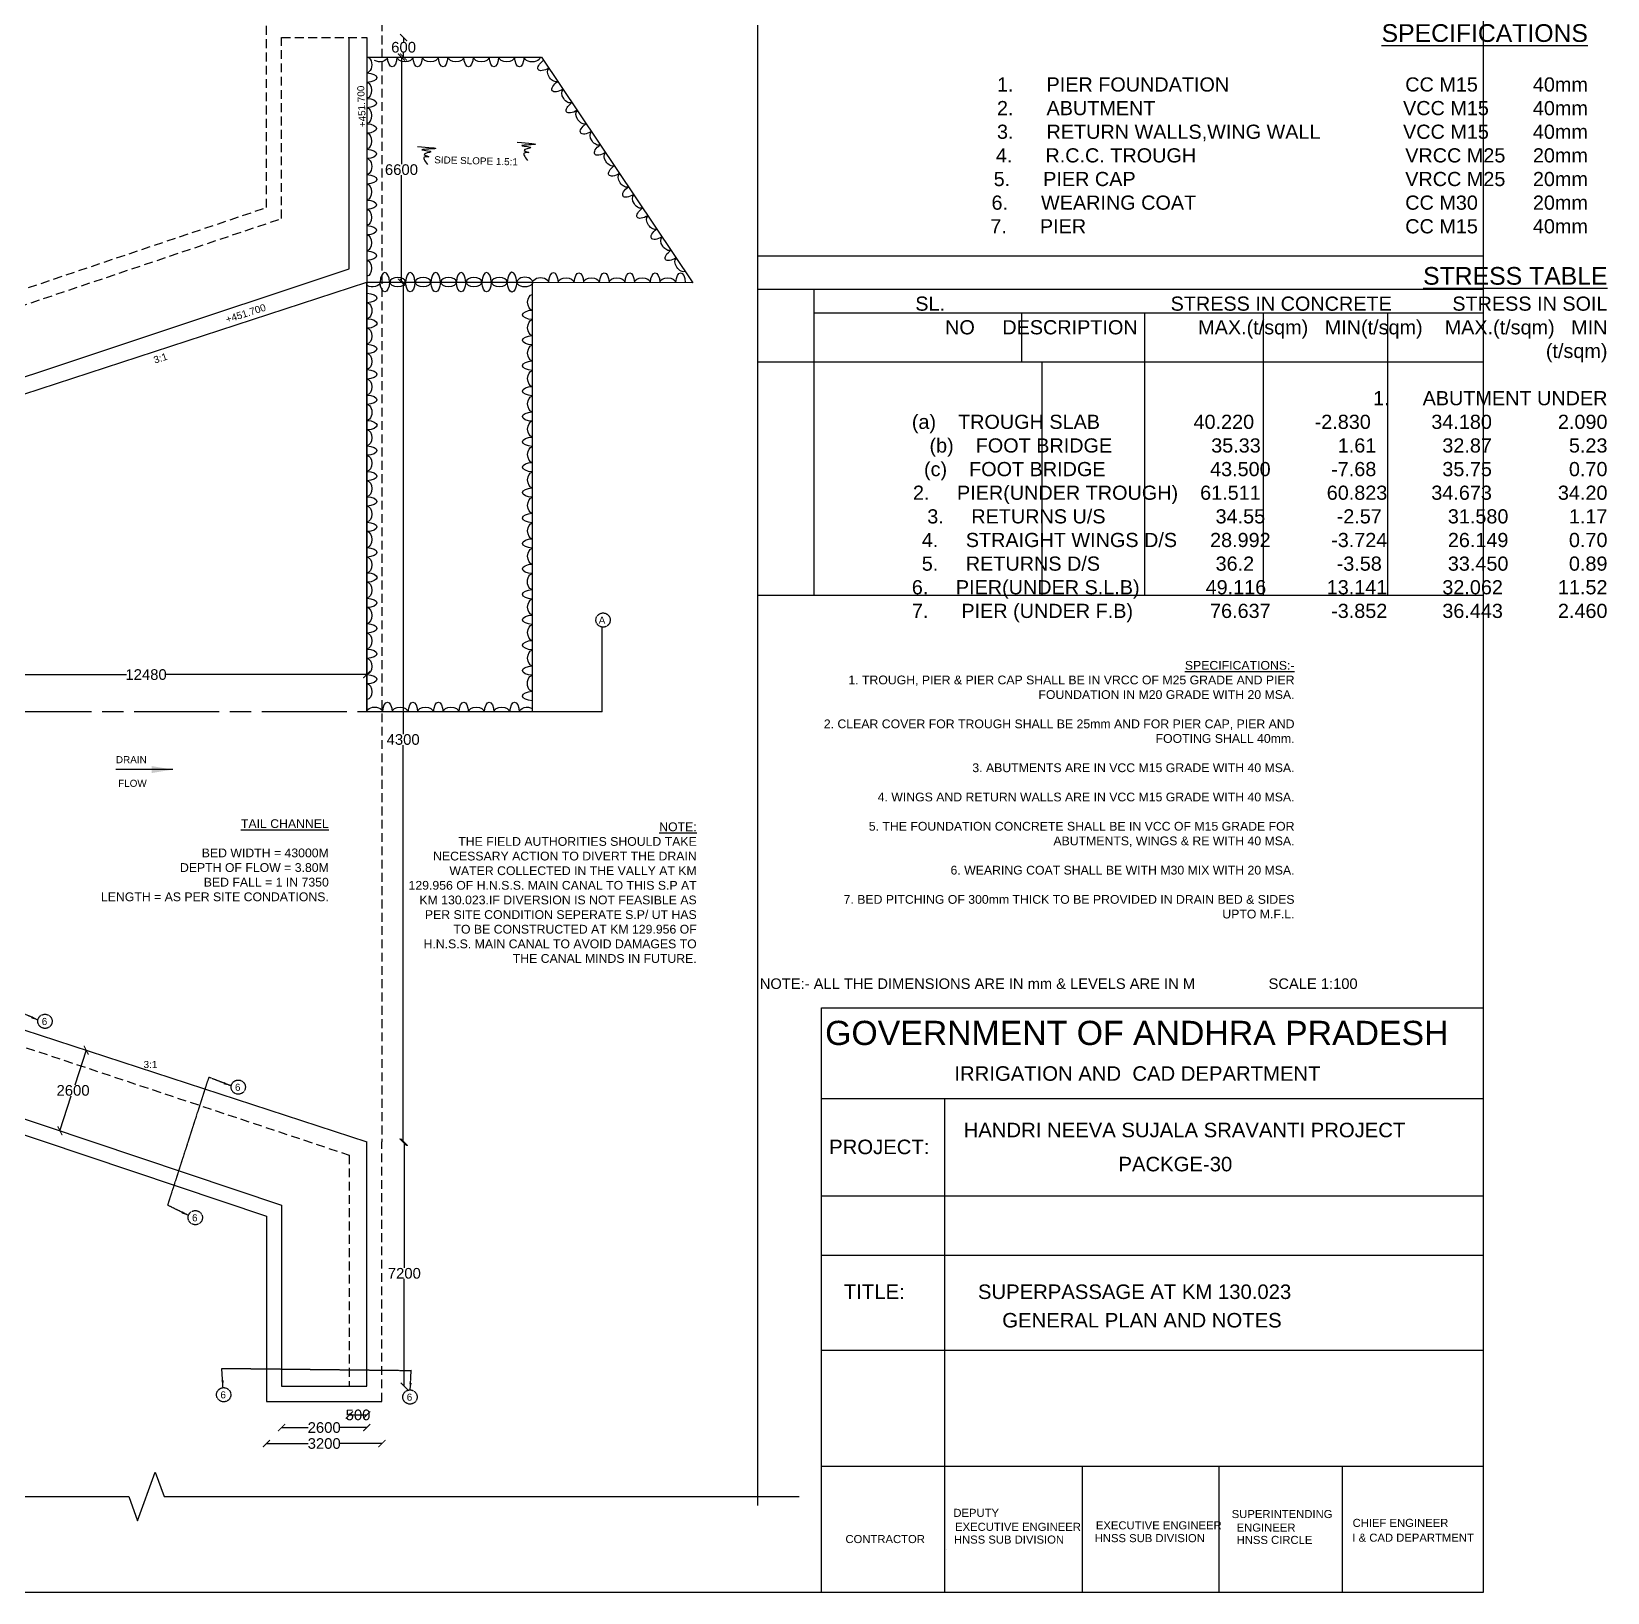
# Model space of a CAD drawing. Header units: millimetres. Extents: x -684 to 57229, y 11787 to 25017.
# Drawn here: x 48336 to 57229, y 11787 to 20595 of the extents above; entities that cross this region are included whole.
import ezdxf

# ---------------------------------------------------------------- set-up
doc = ezdxf.new("R2010")
doc.units = ezdxf.units.MM
doc.header["$MEASUREMENT"] = 0
doc.linetypes.add('ACAD_ISO08W100', pattern=[36, 24, -3, 6, -3])
doc.linetypes.add('HIDDENX2', pattern=[0.75, 0.5, -0.25])
for name, color, linetype in [('DIMENSION', 7, 'Continuous'), ('DRAWING', 7, 'Continuous'), ('TEXT', 7, 'Continuous')]:
    doc.layers.add(name, color=color, linetype=linetype)
doc.styles.get("Standard").update_dxf_attribs({"font": 'arial.ttf'})
doc.dimstyles.get("Standard").update_dxf_attribs({"dimtxt": 60, "dimasz": 40, "dimexe": 0.18, "dimexo": 0.0625, "dimgap": 0.09, "dimtad": 0, "dimtih": 1, "dimtoh": 1, "dimdec": 0, "dimzin": 0, "dimdsep": 46, "dimtxsty": 'Standard', "dimblk": 'ARCHTICK', "dimcen": 0.05, "dimse1": 1, "dimse2": 1, "dimadec": 0, "dimazin": 0, "dimtfac": 1, "dimtdec": 0, "dimtofl": 0, "dimtmove": 0, "dimatfit": 3, "dimfxl": 1, "dimtolj": 1, "dimtzin": 0, "dimarcsym": 0})

# ---------------------------------------------------------------- blocks, each defined once
blk = doc.blocks.new('_ArchTick')
at = {"color": 0, "linetype": 'ByBlock', "const_width": 0.15}
blk.add_lwpolyline([(-0.5, -0.5), (0.5, 0.5)], dxfattribs=at)
blk = doc.blocks.new('*D256')
at = {"layer": 'Defpoints', "color": 0, "transparency": 16777216}
for p in [(48637.7, 14849.5), (48645, 14847.1), (48489.3, 14394.7)]:
    blk.add_point(p, dxfattribs=at)
at = {"layer": 'DRAWING', "color": 0, "lineweight": -2, "transparency": 16777216}
for p, q in [((48645, 14847.1), (48580.8, 14650.4)), ((48496.6, 14392.3), (48560.8, 14589))]:
    blk.add_line(p, q, dxfattribs=at)
at = {"layer": 'DRAWING', "color": 0, "lineweight": -2, "transparency": 16777216, "xscale": 40, "yscale": 40, "zscale": 40}
for p, rotation in [((48645, 14847.1), 71.9292294748089), ((48496.6, 14392.3), 251.9292294748089)]:
    blk.add_blockref('_ArchTick', p, dxfattribs=dict(at, rotation=rotation))
at = {"layer": 'DRAWING', "color": 0, "transparency": 16777216, "insert": (48570.8, 14619.7), "char_height": 60, "attachment_point": 5}
blk.add_mtext('\\A1;2600', dxfattribs=at)
blk = doc.blocks.new('*D257')
at = {"layer": 'Defpoints', "color": 0, "transparency": 16777216}
for p in [(50129.6, 12793.6), (50227.9, 12793.6), (50227.9, 12788.6)]:
    blk.add_point(p, dxfattribs=at)
at = {"layer": 'DRAWING', "color": 0, "lineweight": -2, "transparency": 16777216}
blk.add_line((50129.6, 12788.6), (50227.9, 12788.6), dxfattribs=at)
at = {"layer": 'DRAWING', "color": 0, "lineweight": -2, "transparency": 16777216, "xscale": 40, "yscale": 40, "zscale": 40, "rotation": 180}
blk.add_blockref('_ArchTick', (50129.6, 12788.6), dxfattribs=at)
at = {"layer": 'DRAWING', "color": 0, "lineweight": -2, "transparency": 16777216, "xscale": 40, "yscale": 40, "zscale": 40}
blk.add_blockref('_ArchTick', (50227.9, 12788.6), dxfattribs=at)
at = {"layer": 'DRAWING', "color": 0, "transparency": 16777216, "insert": (50178.7, 12788.6), "char_height": 60, "attachment_point": 5}
blk.add_mtext('\\A1;500', dxfattribs=at)
blk = doc.blocks.new('*D258')
at = {"layer": 'Defpoints', "color": 0, "transparency": 16777216}
for p in [(49747.7, 12717.3), (49747.7, 12670.3), (50227.9, 12670.3)]:
    blk.add_point(p, dxfattribs=at)
at = {"layer": 'DRAWING', "color": 0, "lineweight": -2, "transparency": 16777216}
for p, q in [((49747.7, 12717.3), (49897.7, 12717.3)), ((50227.9, 12717.3), (50077.9, 12717.3))]:
    blk.add_line(p, q, dxfattribs=at)
at = {"layer": 'DRAWING', "color": 0, "lineweight": -2, "transparency": 16777216, "xscale": 40, "yscale": 40, "zscale": 40, "rotation": 180}
blk.add_blockref('_ArchTick', (49747.7, 12717.3), dxfattribs=at)
at = {"layer": 'DRAWING', "color": 0, "lineweight": -2, "transparency": 16777216, "xscale": 40, "yscale": 40, "zscale": 40}
blk.add_blockref('_ArchTick', (50227.9, 12717.3), dxfattribs=at)
at = {"layer": 'DRAWING', "color": 0, "transparency": 16777216, "insert": (49987.8, 12717.3), "char_height": 60, "attachment_point": 5}
blk.add_mtext('\\A1;2600', dxfattribs=at)
blk = doc.blocks.new('*D259')
at = {"layer": 'Defpoints', "color": 0, "transparency": 16777216}
for p in [(49661.7, 12627.2), (49661.7, 12560), (50313.8, 12560)]:
    blk.add_point(p, dxfattribs=at)
at = {"layer": 'DRAWING', "color": 0, "lineweight": -2, "transparency": 16777216}
for p, q in [((49661.7, 12627.2), (49898.2, 12627.2)), ((50313.8, 12627.2), (50077.4, 12627.2))]:
    blk.add_line(p, q, dxfattribs=at)
at = {"layer": 'DRAWING', "color": 0, "lineweight": -2, "transparency": 16777216, "xscale": 40, "yscale": 40, "zscale": 40, "rotation": 180}
blk.add_blockref('_ArchTick', (49661.7, 12627.2), dxfattribs=at)
at = {"layer": 'DRAWING', "color": 0, "lineweight": -2, "transparency": 16777216, "xscale": 40, "yscale": 40, "zscale": 40}
blk.add_blockref('_ArchTick', (50313.8, 12627.2), dxfattribs=at)
at = {"layer": 'DRAWING', "color": 0, "transparency": 16777216, "insert": (49987.8, 12627.2), "char_height": 60, "attachment_point": 5}
blk.add_mtext('\\A1;3200', dxfattribs=at)
blk = doc.blocks.new('*D263')
at = {"layer": 'Defpoints', "color": 0, "transparency": 16777216}
for p in [(50433.4, 20561), (50433.4, 20450.7), (50435.9, 20450.7)]:
    blk.add_point(p, dxfattribs=at)
at = {"layer": 'DRAWING', "color": 0, "lineweight": -2, "transparency": 16777216}
for p, q in [((50435.9, 20561), (50435.9, 20536.6)), ((50435.9, 20450.7), (50435.9, 20475.1))]:
    blk.add_line(p, q, dxfattribs=at)
at = {"layer": 'DRAWING', "color": 0, "lineweight": -2, "transparency": 16777216, "xscale": 40, "yscale": 40, "zscale": 40}
for p, rotation in [((50435.9, 20561), 90), ((50435.9, 20450.7), 270)]:
    blk.add_blockref('_ArchTick', p, dxfattribs=dict(at, rotation=rotation))
at = {"layer": 'DRAWING', "color": 0, "transparency": 16777216, "insert": (50435.9, 20505.8), "char_height": 60, "attachment_point": 5}
blk.add_mtext('\\A1;600', dxfattribs=at)
blk = doc.blocks.new('*D264')
at = {"layer": 'Defpoints', "color": 0, "transparency": 16777216}
for p in [(50402.6, 20450.7), (50423.8, 20450.7), (50402.6, 19179.9)]:
    blk.add_point(p, dxfattribs=at)
at = {"layer": 'DRAWING', "color": 0, "lineweight": -2, "transparency": 16777216}
for p, q in [((50423.8, 20450.7), (50423.8, 19846)), ((50423.8, 19179.9), (50423.8, 19784.6))]:
    blk.add_line(p, q, dxfattribs=at)
at = {"layer": 'DRAWING', "color": 0, "lineweight": -2, "transparency": 16777216, "xscale": 40, "yscale": 40, "zscale": 40}
for p, rotation in [((50423.8, 20450.7), 90), ((50423.8, 19179.9), 270)]:
    blk.add_blockref('_ArchTick', p, dxfattribs=dict(at, rotation=rotation))
at = {"layer": 'DRAWING', "color": 0, "transparency": 16777216, "insert": (50423.8, 19815.3), "char_height": 60, "attachment_point": 5}
blk.add_mtext('\\A1;6600', dxfattribs=at)
blk = doc.blocks.new('*D265')
at = {"layer": 'Defpoints', "color": 0, "transparency": 16777216}
for p in [(50423.8, 19179.9), (50423.8, 14327.5), (50433.4, 14327.5)]:
    blk.add_point(p, dxfattribs=at)
at = {"layer": 'DRAWING', "color": 0, "lineweight": -2, "transparency": 16777216}
for p, q in [((50433.4, 19179.9), (50433.4, 16630.4)), ((50433.4, 14327.5), (50433.4, 16568.9))]:
    blk.add_line(p, q, dxfattribs=at)
at = {"layer": 'DRAWING', "color": 0, "lineweight": -2, "transparency": 16777216, "xscale": 40, "yscale": 40, "zscale": 40}
for p, rotation in [((50433.4, 19179.9), 90), ((50433.4, 14327.5), 270)]:
    blk.add_blockref('_ArchTick', p, dxfattribs=dict(at, rotation=rotation))
at = {"layer": 'DRAWING', "color": 0, "transparency": 16777216, "insert": (50433.4, 16599.7), "char_height": 60, "attachment_point": 5}
blk.add_mtext('\\A1;4300', dxfattribs=at)
blk = doc.blocks.new('*D266')
at = {"layer": 'Defpoints', "color": 0, "transparency": 16777216}
for p in [(50423.8, 14327.5), (50439.9, 14327.5), (50455.9, 12950.4)]:
    blk.add_point(p, dxfattribs=at)
at = {"layer": 'DRAWING', "color": 0, "lineweight": -2, "transparency": 16777216}
for p, q in [((50439.9, 14327.5), (50439.9, 13618.4)), ((50439.9, 12950.4), (50439.9, 13556.9))]:
    blk.add_line(p, q, dxfattribs=at)
at = {"layer": 'DRAWING', "color": 0, "lineweight": -2, "transparency": 16777216, "xscale": 40, "yscale": 40, "zscale": 40}
for p, rotation in [((50439.9, 14327.5), 90), ((50439.9, 12950.4), 270)]:
    blk.add_blockref('_ArchTick', p, dxfattribs=dict(at, rotation=rotation))
at = {"layer": 'DRAWING', "color": 0, "transparency": 16777216, "insert": (50439.9, 13587.6), "char_height": 60, "attachment_point": 5}
blk.add_mtext('\\A1;7200', dxfattribs=at)
blk = doc.blocks.new('*D267')
at = {"layer": 'Defpoints', "color": 0, "transparency": 16777216}
for p in [(47737.5, 16978.4), (50227.9, 16978.4), (50227.9, 16966.2)]:
    blk.add_point(p, dxfattribs=at)
at = {"layer": 'DRAWING', "color": 0, "lineweight": -2, "transparency": 16777216}
for p, q in [((47737.5, 16966.2), (48872.6, 16966.2)), ((50227.9, 16966.2), (49092.8, 16966.2))]:
    blk.add_line(p, q, dxfattribs=at)
at = {"layer": 'DRAWING', "color": 0, "lineweight": -2, "transparency": 16777216, "xscale": 40, "yscale": 40, "zscale": 40, "rotation": 180}
blk.add_blockref('_ArchTick', (47737.5, 16966.2), dxfattribs=at)
at = {"layer": 'DRAWING', "color": 0, "lineweight": -2, "transparency": 16777216, "xscale": 40, "yscale": 40, "zscale": 40}
blk.add_blockref('_ArchTick', (50227.9, 16966.2), dxfattribs=at)
at = {"layer": 'DRAWING', "color": 0, "transparency": 16777216, "insert": (48982.7, 16966.2), "char_height": 60, "attachment_point": 5}
blk.add_mtext('\\A1;12480', dxfattribs=at)

msp = doc.modelspace()

# ---------------------------------------------------------------- linework, layer by layer
at = {"layer": 'DIMENSION', "extrusion": (0, 0, -1)}
for centre, major_axis, ratio, start_param, end_param in [((50228.7, 20407.1), (0, 44.4), 0.613658, 0, 3.141593), ((50300.6, 20451.5), (44.4, 0), 0.613658, 0.031059, 2.280861), ((50371.5, 20458.1), (0, -62.3), 0.429578, 4.831278, 7.735093), ((50444, 20451.5), (44.4, 0), 0.613658, 0.031059, 3.110534), ((50515, 20458.1), (0, -62.3), 0.429578, 4.831278, 7.735093), ((50587.5, 20451.5), (44.4, 0), 0.613658, 0.031059, 3.110534), ((50658.5, 20458.1), (0, -62.3), 0.429578, 4.831278, 7.735093), ((50731, 20451.5), (44.4, 0), 0.613658, 0.031059, 3.110534), ((50802, 20458.1), (0, -62.3), 0.429578, 4.831278, 7.735093), ((50874.5, 20451.5), (44.4, 0), 0.613658, 0.031059, 3.110534), ((50945.5, 20458.1), (0, -62.3), 0.429578, 4.831278, 7.735093), ((51018, 20451.5), (44.4, 0), 0.613658, 0.031059, 3.110534), ((51089, 20457.2), (0, -62.3), 0.429578, 4.817613, 7.748758), ((51161.5, 20450.7), (44.4, 0), 0.613658, 0, 3.141593), ((51246.9, 20414.8), (-51.7, -34.7), 0.429578, 4.831278, 7.735093), ((51281.9, 20350.9), (24.7, -36.9), 0.613658, 0.031059, 3.110534), ((50222.2, 20334.6), (62.3, 0), 0.429578, 4.817613, 7.748758), ((50227.9, 20263.6), (0, 44.4), 0.613658, 0.031059, 3.110534), ((51326.8, 20295.7), (-51.7, -34.7), 0.429578, 4.831278, 7.735093), ((50221.3, 20191.1), (62.3, 0), 0.429578, 4.831278, 7.735093), ((51361.8, 20231.8), (24.7, -36.9), 0.613658, 0.031059, 3.110534), ((51406.8, 20176.5), (-51.7, -34.7), 0.429578, 4.831278, 7.735093), ((50227.9, 20120.1), (0, 44.4), 0.613658, 0.031059, 3.110534), ((51441.7, 20112.6), (24.7, -36.9), 0.613658, 0.031059, 3.110534), ((50221.3, 20047.6), (62.3, 0), 0.429578, 4.831278, 7.735093), ((50227.9, 19976.6), (0, 44.4), 0.613658, 0.031059, 3.110534), ((51486.7, 20057.3), (-51.7, -34.7), 0.429578, 4.831278, 7.735093), ((51521.7, 19993.4), (24.7, -36.9), 0.613658, 0.031059, 3.110534), ((50221.3, 19904.1), (62.3, 0), 0.429578, 4.831278, 7.735093), ((51565.9, 19937.7), (-51.7, -34.7), 0.429578, 4.817613, 7.748758), ((50228.7, 19833.1), (0, 44.4), 0.613658, 0, 3.141593), ((51600.7, 19875.5), (24.7, -36.9), 0.613658, 0.031059, 3.110534), ((51645.7, 19820.2), (-51.7, -34.7), 0.429578, 4.831278, 7.735093), ((50222.2, 19760.6), (62.3, 0), 0.429578, 4.817613, 7.748758), ((51680.7, 19756.4), (24.7, -36.9), 0.613658, 0.031059, 3.110534), ((50227.9, 19689.6), (0, 44.4), 0.613658, 0.031059, 3.110534), ((51725.6, 19701.1), (-51.7, -34.7), 0.429578, 4.831278, 7.735093), ((51760.6, 19637.2), (24.7, -36.9), 0.613658, 0.031059, 3.110534), ((50221.3, 19617.1), (62.3, 0), 0.429578, 4.831278, 7.735093), ((50227.9, 19546.1), (0, 44.4), 0.613658, 0.031059, 3.110534), ((51805.6, 19581.9), (-51.7, -34.7), 0.429578, 4.831278, 7.735093), ((50221.3, 19473.6), (62.3, 0), 0.429578, 4.831278, 7.735093), ((51840.5, 19518), (24.7, -36.9), 0.613658, 0.031059, 3.110534), ((51885.5, 19462.8), (-51.7, -34.7), 0.429578, 4.831278, 7.735093), ((50227.9, 19402.6), (0, 44.4), 0.613658, 0.031059, 3.110534), ((51920.5, 19398.9), (24.7, -36.9), 0.613658, 0.031059, 3.110534), ((50221.3, 19330.1), (62.3, 0), 0.429578, 4.831278, 7.735093), ((50227.9, 19259.1), (0, 44.4), 0.613658, 0.031059, 3.110534), ((51965.4, 19343.6), (-51.7, -34.7), 0.429578, 4.831278, 7.735093), ((52000.4, 19279.7), (24.7, -36.9), 0.613658, 0.031059, 3.110534), ((51281.3, 19172.6), (0, 62.3), 0.429578, 4.817613, 7.748758), ((51424.8, 19171.7), (0, 62.3), 0.429578, 4.831278, 7.735093), ((51568.3, 19171.7), (0, 62.3), 0.429578, 4.831278, 7.735093), ((51711.8, 19171.7), (0, 62.3), 0.429578, 4.831278, 7.735093), ((51855.3, 19171.7), (0, 62.3), 0.429578, 4.831278, 7.735093), ((51998.8, 19171.7), (0, 62.3), 0.429578, 4.831278, 7.735093), ((50259.1, 19181.6), (44.4, 0), 0.613658, 0.031059, 2.280861), ((50330, 19188.1), (0, -62.3), 0.429578, 4.831278, 7.735093), ((50402.6, 19181.6), (44.4, 0), 0.613658, 0.031059, 3.110534), ((50473.5, 19188.1), (0, -62.3), 0.429578, 4.831278, 7.735093), ((50546, 19181.6), (44.4, 0), 0.613658, 0.031059, 3.110534), ((50617, 19188.1), (0, -62.3), 0.429578, 4.831278, 7.735093), ((50689.5, 19181.6), (44.4, 0), 0.613658, 0.031059, 3.110534), ((50760.5, 19188.1), (0, -62.3), 0.429578, 4.831278, 7.735093), ((50833, 19181.6), (44.4, 0), 0.613658, 0.031059, 3.110534), ((50904, 19188.1), (0, -62.3), 0.429578, 4.831278, 7.735093), ((50976.5, 19181.6), (44.4, 0), 0.613658, 0.031059, 3.110534), ((51047.5, 19187.3), (0, -62.3), 0.429578, 4.817613, 7.748758), ((51120, 19180.7), (44.4, 0), 0.613658, 0, 3.141593), ((51208.8, 19179.1), (-44.4, 0), 0.613658, 0, 3.141593), ((51352.3, 19178.3), (-44.4, 0), 0.613658, 0.031059, 3.110534), ((51495.8, 19178.3), (-44.4, 0), 0.613658, 0.031059, 3.110534), ((51639.3, 19178.3), (-44.4, 0), 0.613658, 0.031059, 3.110534), ((51782.8, 19178.3), (-44.4, 0), 0.613658, 0.031059, 3.110534), ((51926.2, 19178.3), (-44.4, 0), 0.613658, 0.031059, 3.110534), ((50222.7, 19091.1), (62.3, 0), 0.429578, 4.831278, 7.735093), ((50230.1, 19020.1), (0, 44.4), 0.613658, 0, 3.141593), ((51163.1, 19067.2), (0, -44.4), 0.613658, 0.031059, 3.110534), ((50223.6, 18947.6), (62.3, 0), 0.429578, 4.817613, 7.748758), ((51169.6, 18996.2), (-62.3, 0), 0.429578, 4.831278, 7.735093), ((51163.1, 18923.7), (0, -44.4), 0.613658, 0.031059, 3.110534), ((50229.3, 18876.6), (0, 44.4), 0.613658, 0.031059, 3.110534), ((51169.6, 18852.7), (-62.3, 0), 0.429578, 4.831278, 7.735093), ((50222.7, 18804.1), (62.3, 0), 0.429578, 4.831278, 7.735093), ((50229.3, 18733.1), (0, 44.4), 0.613658, 0.031059, 3.110534), ((51163.1, 18780.2), (0, -44.4), 0.613658, 0.031059, 3.110534), ((50222.7, 18660.6), (62.3, 0), 0.429578, 4.831278, 7.735093), ((51169.6, 18709.3), (-62.3, 0), 0.429578, 4.831278, 7.735093), ((51163.1, 18636.7), (0, -44.4), 0.613658, 0.031059, 3.110534), ((50229.3, 18589.6), (0, 44.4), 0.613658, 0.031059, 3.110534), ((51169.6, 18565.8), (-62.3, 0), 0.429578, 4.831278, 7.735093), ((50222.7, 18517.1), (62.3, 0), 0.429578, 4.831278, 7.735093), ((51163.1, 18493.2), (0, -44.4), 0.613658, 0.031059, 3.110534), ((50230.1, 18446.1), (0, 44.4), 0.613658, 0, 3.141593), ((51168.8, 18422.2), (-62.3, 0), 0.429578, 4.817613, 7.748758), ((50223.6, 18373.6), (62.3, 0), 0.429578, 4.817613, 7.748758), ((50229.3, 18302.6), (0, 44.4), 0.613658, 0.031059, 3.110534), ((51163.1, 18351.2), (0, -44.4), 0.613658, 0.031059, 3.110534), ((50222.7, 18230.1), (62.3, 0), 0.429578, 4.831278, 7.735093), ((51169.6, 18280.3), (-62.3, 0), 0.429578, 4.831278, 7.735093), ((51163.1, 18207.8), (0, -44.4), 0.613658, 0.031059, 3.110534), ((50229.3, 18159.1), (0, 44.4), 0.613658, 0.031059, 3.110534), ((51169.6, 18136.8), (-62.3, 0), 0.429578, 4.831278, 7.735093), ((50222.7, 18086.6), (62.3, 0), 0.429578, 4.831278, 7.735093), ((50229.3, 18015.6), (0, 44.4), 0.613658, 0.031059, 3.110534), ((51163.1, 18064.3), (0, -44.4), 0.613658, 0.031059, 3.110534), ((50222.7, 17943.1), (62.3, 0), 0.429578, 4.831278, 7.735093), ((51169.6, 17993.3), (-62.3, 0), 0.429578, 4.831278, 7.735093), ((51163.1, 17920.8), (0, -44.4), 0.613658, 0.031059, 3.110534), ((50229.3, 17872.1), (0, 44.4), 0.613658, 0.031059, 3.110534), ((51169.6, 17849.8), (-62.3, 0), 0.429578, 4.831278, 7.735093), ((50222.7, 17799.6), (62.3, 0), 0.429578, 4.831278, 7.735093), ((51163.1, 17777.3), (0, -44.4), 0.613658, 0.031059, 3.110534), ((50229.3, 17728.6), (0, 44.4), 0.613658, 0.031059, 3.110534), ((51169.6, 17706.3), (-62.3, 0), 0.429578, 4.831278, 7.735093), ((50222.7, 17656.1), (62.3, 0), 0.429578, 4.831278, 7.735093), ((50229.3, 17585.2), (0, 44.4), 0.613658, 0.031059, 3.110534), ((51163.1, 17633.8), (0, -44.4), 0.613658, 0.031059, 3.110534), ((50223.6, 17514.2), (62.3, 0), 0.429578, 4.817613, 7.748758), ((51168.8, 17562.8), (-62.3, 0), 0.429578, 4.817613, 7.748758), ((51162.2, 17490.3), (0, -44.4), 0.613658, 0, 3.141593), ((50229.3, 17443.2), (0, 44.4), 0.613658, 0.031059, 3.110534), ((51169.6, 17419.3), (-62.3, 0), 0.429578, 4.831278, 7.735093), ((50222.7, 17370.6), (62.3, 0), 0.429578, 4.831278, 7.735093), ((50229.3, 17299.7), (0, 44.4), 0.613658, 0.031059, 3.110534), ((51163.1, 17346.8), (0, -44.4), 0.613658, 0.031059, 3.110534), ((50222.7, 17227.1), (62.3, 0), 0.429578, 4.831278, 7.735093), ((51169.6, 17275.8), (-62.3, 0), 0.429578, 4.831278, 7.735093), ((50229.3, 17156.2), (0, 44.4), 0.613658, 0.031059, 3.110534), ((51163.1, 17203.3), (0, -44.4), 0.613658, 0.031059, 3.110534), ((50222.7, 17083.7), (62.3, 0), 0.429578, 4.831278, 7.735093), ((51169.6, 17132.3), (-62.3, 0), 0.429578, 4.831278, 7.735093), ((51163.1, 17059.8), (0, -44.4), 0.613658, 0.031059, 3.110534), ((50229.3, 17012.7), (0, 44.4), 0.613658, 0.031059, 3.110534), ((51168.8, 16988.8), (-62.3, 0), 0.429578, 4.817613, 7.748758), ((50222.7, 16940.2), (62.3, 0), 0.429578, 4.831278, 7.735093), ((50229.3, 16869.2), (0, 44.4), 0.613658, 0.031059, 3.110534), ((51162.2, 16916.3), (0, -44.4), 0.613658, 0, 3.141593), ((50344.8, 16749.1), (0, 62.3), 0.429578, 4.817613, 7.748758), ((50488.4, 16748.3), (0, 62.3), 0.429578, 4.831278, 7.735093), ((50631.9, 16748.3), (0, 62.3), 0.429578, 4.831278, 7.735093), ((50775.3, 16748.3), (0, 62.3), 0.429578, 4.831278, 7.735093), ((50918.8, 16748.3), (0, 62.3), 0.429578, 4.831278, 7.735093), ((51062.3, 16748.3), (0, 62.3), 0.429578, 4.831278, 7.735093), ((51169.6, 16845.3), (-62.3, 0), 0.429578, 4.831278, 7.735093), ((50272.3, 16755.7), (-44.4, 0), 0.613658, 0, 3.141593), ((50415.8, 16754.8), (-44.4, 0), 0.613658, 0.031059, 3.110534), ((50559.3, 16754.8), (-44.4, 0), 0.613658, 0.031059, 3.110534), ((50702.8, 16754.8), (-44.4, 0), 0.613658, 0.031059, 3.110534), ((50846.3, 16754.8), (-44.4, 0), 0.613658, 0.031059, 3.110534), ((50989.8, 16754.8), (-44.4, 0), 0.613658, 0.031059, 3.110534), ((51133.3, 16754.8), (-44.4, 0), 0.613658, 0.031059, 2.280861)]:
    msp.add_ellipse(centre, major_axis=major_axis, ratio=ratio, start_param=start_param, end_param=end_param, dxfattribs=at)
at = {"layer": 'DIMENSION'}
for centre, major_axis, ratio, start_param, end_param in [((50330, 19173.3), (0, 62.3), 0.429578, 4.831278, 7.735093), ((50473.5, 19173.3), (0, 62.3), 0.429578, 4.831278, 7.735093), ((50617, 19173.3), (0, 62.3), 0.429578, 4.831278, 7.735093), ((50760.5, 19173.3), (0, 62.3), 0.429578, 4.831278, 7.735093), ((50904, 19173.3), (0, 62.3), 0.429578, 4.831278, 7.735093), ((51047.5, 19174.2), (0, 62.3), 0.429578, 4.817613, 7.748758), ((51120, 19180.7), (44.4, 0), 0.613658, 0, 3.141593), ((50402.6, 19179.9), (44.4, 0), 0.613658, 0.031059, 3.110534), ((50546, 19179.9), (44.4, 0), 0.613658, 0.031059, 3.110534), ((50689.5, 19179.9), (44.4, 0), 0.613658, 0.031059, 3.110534), ((50833, 19179.9), (44.4, 0), 0.613658, 0.031059, 3.110534), ((50976.5, 19179.9), (44.4, 0), 0.613658, 0.031059, 3.110534)]:
    msp.add_ellipse(centre, major_axis=major_axis, ratio=ratio, start_param=start_param, end_param=end_param, dxfattribs=at)
at = {"layer": 'DRAWING', "linetype": 'HIDDENX2', "ltscale": 100}
for p, q in [((49747.7, 19539.9), (49747.7, 20561)), ((49747.7, 20561), (50227.9, 20561)), ((47765.1, 18873.1), (49747.7, 19539.9)), ((50313.8, 12864.4), (50313.8, 14330.6))]:
    msp.add_line(p, q, dxfattribs=at)
at = {"layer": 'DRAWING'}
for p, q in [((50227.9, 20561), (50227.9, 16755.7)), ((47765.1, 14638.2), (49747.7, 13971.5)), ((47679.2, 14576.5), (49661.7, 13909.7)), ((50227.9, 12950.4), (50227.9, 14330.6)), ((49747.7, 13971.5), (49747.7, 12950.4)), ((49661.7, 13909.7), (49661.7, 12864.4)), ((49747.7, 12950.4), (50227.9, 12950.4)), ((49661.7, 12864.4), (50313.8, 12864.4))]:
    msp.add_line(p, q, dxfattribs=at)
at = {"layer": 'DRAWING', "linetype": 'HIDDENX2'}
msp.add_lwpolyline([(36285.6, 25016.5), (56527.8, 25016.5), (56527.8, 11787), (36285.6, 11787)], close=True, dxfattribs=at)
at = {"layer": 'DRAWING'}
for points in [[(52433, 21773.9), (52433, 12278.6)], [(47736.7, 18460.9), (50129.6, 19256.7), (50129.6, 20561)], [(50227.9, 20450.7), (51213.9, 20450.7), (52067.9, 19177.6), (50227.9, 19180.7)], [(47737.5, 18368.1), (50227.9, 19180.7)], [(47737.5, 15143.2), (50227.9, 14330.6)]]:
    msp.add_lwpolyline(points, dxfattribs=at)
at = {"layer": 'DRAWING', "linetype": 'HIDDENX2', "ltscale": 100}
for points in [[(46233.3, 16755.7), (46233.3, 18572.1), (46573.8, 18572.1), (46573.8, 18870.4), (47388.3, 18870.4), (47388.3, 18769.5), (47679.2, 18769.5), (47679.2, 18934.9), (49661.7, 19601.6), (49661.7, 20646.9), (50313.8, 20646.9), (50313.8, 14330.6)], [(47736.7, 15050.5), (50129.6, 14254.6), (50129.6, 12950.4)]]:
    msp.add_lwpolyline(points, dxfattribs=at)
at = {"layer": 'DRAWING', "linetype": 'HIDDENX2'}
for points in [[(52433, 19328.4), (56527.8, 19328.4)], [(52433, 19141.1), (56527.8, 19141.1)], [(52751.6, 19141.1), (52751.6, 17414.2)], [(52751.6, 19008.2), (56527.8, 19008.2)], [(53922, 19008.2), (53922, 18731.2)], [(54616.2, 19008.2), (54616.2, 17414.2)], [(55285.6, 19008.2), (55285.6, 17414.2)], [(55986.8, 19008.2), (55986.8, 17414.2)], [(52433, 18731.2), (56527.8, 18731.2)], [(54036.4, 18731.2), (54036.4, 17414.2)], [(52433, 17414.2), (56527.8, 17414.2)]]:
    msp.add_lwpolyline(points, dxfattribs=at)
at = {"layer": 'DRAWING'}
msp.add_lwpolyline([(50227.9, 19180.7), (51162.2, 19180.7), (51162.2, 16755.7), (50227.9, 16755.7)], close=True, dxfattribs=at)
at = {"layer": 'DRAWING', "linetype": 'ACAD_ISO08W100', "ltscale": 20}
for points in [[(51555.4, 16755.7), (36951.6, 16755.7), (36951.6, 17428.5)], [(51555.4, 16755.7), (51555.4, 17235.7)]]:
    msp.add_lwpolyline(points, dxfattribs=at)
at = {"layer": 'DRAWING', "linetype": 'Continuous'}
for points in [[(42163.2, 12328.9), (44674.7, 12328.9), (44724.7, 12191.6), (44824.7, 12466.3), (44874.7, 12328.9), (48884.6, 12328.9)], [(48623.2, 12328.9), (48884.6, 12328.9), (48934.6, 12191.6), (49034.6, 12466.3), (49084.6, 12328.9), (49345.9, 12328.9)], [(49084.6, 12328.9), (52667.4, 12328.9)]]:
    msp.add_lwpolyline(points, dxfattribs=at)
at = {"layer": 'DRAWING', "linetype": 'HIDDENX2'}
for centre in [(51561.3, 17274), (48412.3, 15009.9), (49502.8, 14638.4), (49260.5, 13902), (49420.6, 12902.8), (50471.9, 12889.9)]:
    msp.add_circle(centre, 40.2, dxfattribs=at)
at = {"layer": 'DRAWING'}
for points in [[(50513.4, 19946.4), (50611.1, 19933.8), (50540.4, 19926.7), (50590.3, 19915.8), (50552.7, 19900.7), (50578.2, 19888), (50557.2, 19887.6), (50570.8, 19843.7)], [(51077.5, 19970), (51175.3, 19957.4), (51104.5, 19950.3), (51154.5, 19939.4), (51116.9, 19924.3), (51142.3, 19911.6), (51121.4, 19911.2), (51134.9, 19867.3)]]:
    msp.add_spline(points, degree=3, dxfattribs=at)
at = {"layer": 'TEXT'}
for p, q in [((52793, 14574.9), (56527.8, 14574.9)), ((53487.8, 14574.9), (53487.8, 11787)), ((52793, 14025.7), (56527.8, 14025.7)), ((52793, 13690.8), (56527.8, 13690.8)), ((52793, 13155), (56527.8, 13155)), ((52793, 12498.8), (56527.8, 12498.8)), ((54265, 12498.8), (54265, 11787)), ((55035.6, 12498.8), (55035.6, 11787)), ((55732.5, 12498.8), (55732.5, 11787)), ((53500.6, 12032), (53500.6, 12032))]:
    msp.add_line(p, q, dxfattribs=at)
msp.add_lwpolyline([(52793, 15086.8), (56527.8, 15086.8), (56527.8, 11787), (52793, 11787)], close=True, dxfattribs=at)

# ---------------------------------------------------------------- texts
at = {"layer": 'DRAWING'}
msp.add_text('NOTE:- ALL THE DIMENSIONS ARE IN mm & LEVELS ARE IN M                  SCALE 1:100', height=59.372, dxfattribs=at).set_placement((52445.6, 15192.5))
at = {"layer": 'DRAWING', "attachment_point": 3}
for s, insert, char_height, width in [('{\\H2.5x;\\LSPECIFICATIONS\\P\\H0.8x;\\l\\P1.      PIER FOUNDATION                                CC M15          40mm \\P2.      ABUTMENT                                             VCC M15        40mm\\P3.      RETURN WALLS,WING WALL               VCC M15        40mm\\P4.      R.C.C. TROUGH                                      VRCC M25     20mm\\P5.      PIER CAP                                                 VRCC M25     20mm\\P6.      WEARING COAT                                      CC M30          20mm \\P7.      PIER                                                          CC M15          40mm\\P       }', (57118.5, 20636.2), 40, 4268.559), ('{\\H2.5x;\\LSTRESS TABLE\\l\\P\\H0.8x;SL.                                         STRESS IN CONCRETE           STRESS IN SOIL   \\PNO     DESCRIPTION    \\L \\l      MAX.(t/sqm)   MIN(t/sqm)    MAX.(t/sqm)   MIN\\P                                                                                                                  (t/sqm)\\P\\P1.      ABUTMENT UNDER\\P(a)    TROUGH SLAB                 40.220           -2.830           34.180            2.090\\P(b)    FOOT BRIDGE                  35.33              1.61            32.87              5.23\\P(c)    FOOT BRIDGE                   43.500           -7.68            35.75              0.70\\P2.     PIER(UNDER TROUGH)    61.511            60.823        34.673            34.20\\P3.     RETURNS U/S                    34.55             -2.57            31.580           1.17\\P4.     STRAIGHT WINGS D/S      28.992           -3.724           26.149           0.70\\P5.     RETURNS D/S                     36.2               -3.58            33.450           0.89 \\P6.     PIER(UNDER S.L.B)            49.116           13.141          32.062          11.52\\P7.      PIER (UNDER F.B)              76.637           -3.852          36.443          2.460}', (57228.9, 19266.1), 40, 4720.008), ('A', (51574, 17293.2), 40, 29.022), (' \\P{\\LSPECIFICATIONS:-\\P}1. TROUGH, PIER & PIER CAP SHALL BE IN VRCC OF M25 GRADE AND PIER FOUNDATION IN M20 GRADE WITH 20 MSA. \\P\\P2. CLEAR COVER FOR TROUGH SHALL BE 25mm AND FOR PIER CAP, PIER AND FOOTING SHALL 40mm. \\P\\P3. ABUTMENTS ARE IN VCC M15 GRADE WITH 40 MSA. \\P\\P4. WINGS AND RETURN WALLS ARE IN VCC M15 GRADE WITH 40 MSA. \\P\\P5. THE FOUNDATION CONCRETE SHALL BE IN VCC OF M15 GRADE FOR ABUTMENTS, WINGS & RE WITH 40 MSA. \\P\\P6. WEARING COAT SHALL BE WITH M30 MIX WITH 20 MSA. \\P\\P7. BED PITCHING OF 300mm THICK TO BE PROVIDED IN DRAIN BED & SIDES UPTO M.F.L. ', (55463, 17125.8), 49.5192, 2656.964), ('DRAIN\\P\\P FLOW', (48986.4, 16506.2), 40, 318.072), ('{\\LTAIL CHANNEL\\P\\P}BED WIDTH = 43000M\\PDEPTH OF FLOW = 3.80M\\PBED FALL = 1 IN 7350\\PLENGTH = AS PER SITE CONDATIONS.', (50013.9, 16149.9), 49.519, 1624.68), ('{\\LNOTE: }\\P THE FIELD AUTHORITIES SHOULD TAKE NECESSARY ACTION TO DIVERT THE DRAIN WATER COLLECTED IN THE VALLY AT KM 129.956 OF H.N.S.S. MAIN CANAL TO THIS S.P AT KM 130.023.IF DIVERSION IS NOT FEASIBLE AS PER SITE CONDITION SEPERATE S.P/ UT HAS TO BE CONSTRUCTED AT KM 129.956 OF H.N.S.S. MAIN CANAL TO AVOID DAMAGES TO THE CANAL MINDS IN FUTURE.', (52089.7, 16132.1), 49.5192, 1624.68), ('6', (48425, 15029.1), 40, 29.022), ('3:1', (49046.3, 14786.3), 40, 67.822), ('6', (49515.5, 14657.6), 40, 29.022), ('6', (49273.2, 13921.2), 40, 29.022), ('6', (49433.4, 12922), 40, 29.022), ('6', (50484.7, 12909.1), 40, 29.022)]:
    msp.add_mtext(s, dxfattribs=dict(at, insert=insert, char_height=char_height, width=width))
at = {"layer": 'DRAWING', "char_height": 40, "width": 462.255, "attachment_point": 3}
for s, insert, rotation in [('+451.700', (50173.1, 20288.3), 92.77489), ('SIDE SLOPE 1.5:1', (51081.4, 19879.1), 358.48218), ('+451.700', (49650.5, 19059.6), 17.94523), ('3:1', (49094.6, 18782.9), 17.94523)]:
    msp.add_mtext(s, dxfattribs=dict(at, insert=insert, rotation=rotation))
at = {"layer": 'TEXT'}
for s, height, p in [('GOVERNMENT OF ANDHRA PRADESH', 136.508, (52814.4, 14876.1)), ('IRRIGATION AND  CAD DEPARTMENT', 81.905, (53543.8, 14674.3)), ('HANDRI NEEVA SUJALA SRAVANTI PROJECT', 81.905, (53596.1, 14355.6)), ('PROJECT:', 81.9, (52837.1, 14260.3)), ('PACKGE-30', 81.9, (54469.5, 14163.3)), ('TITLE:             SUPERPASSAGE AT KM 130.023', 81.905, (52920.2, 13443)), ('GENERAL PLAN AND NOTES', 81.905, (53813.8, 13282.2)), ('DEPUTY', 45.5, (53537.9, 12213.5)), ('EXECUTIVE ENGINEER', 45.503, (54342.1, 12143)), ('SUPERINTENDING', 45.503, (55108.6, 12206.9)), ('CHIEF ENGINEER', 45.503, (55790.7, 12156.9)), ('CONTRACTOR', 45.5, (52929, 12065.7)), ('HNSS SUB DIVISION', 45.503, (53541.1, 12062.7)), ('EXECUTIVE ENGINEER', 45.503, (53547.6, 12134.8)), ('HNSS SUB DIVISION', 45.503, (54335.5, 12070.9)), ('ENGINEER', 45.5, (55136.4, 12130.3)), ('HNSS CIRCLE', 45.503, (55136.4, 12060.7)), ('I & CAD DEPARTMENT', 45.503, (55789.6, 12073.4))]:
    msp.add_text(s, height=height, dxfattribs=at).set_placement(p)

# ---------------------------------------------------------------- dimensions: what is measured, and where the dimension line sits
at = {"layer": 'DRAWING'}
for base, p1, p2, text, picture, middle in [((50435.9, 20450.7), (50433.4, 20561), (50433.4, 20450.7), '600', '*D263', (50435.9, 20505.8)), ((50423.8, 20450.7), (50402.6, 19179.9), (50402.6, 20450.7), '6600', '*D264', (50423.8, 19815.3))]:
    dim = msp.add_linear_dim(base=base, p1=p1, p2=p2, angle=90, text=text, dimstyle='Standard', dxfattribs=at)
    dim.commit()
    dim.dimension.update_dxf_attribs({"geometry": picture, "text_midpoint": middle})
for base, p1, text, picture, middle in [((50433.4, 14327.5), (50423.8, 19179.9), '4300', '*D265', (50433.4, 16599.7)), ((50439.9, 14327.5), (50455.9, 12950.4), '7200', '*D266', (50439.9, 13587.6))]:
    dim = msp.add_linear_dim(base=base, p1=p1, p2=(50423.8, 14327.5), angle=90, text=text, dimstyle='Standard', dxfattribs=at)
    dim.commit()
    dim.dimension.update_dxf_attribs({"geometry": picture, "text_midpoint": middle, "dimtype": 160})
for base, p1, p2, text, picture, middle in [((50227.9, 16966.2), (47737.5, 16978.4), (50227.9, 16978.4), '12480', '*D267', (48982.7, 16966.2)), ((49747.7, 12717.3), (50227.9, 12670.3), (49747.7, 12670.3), '2600', '*D258', (49987.8, 12717.3)), ((49661.7, 12627.2), (50313.8, 12560), (49661.7, 12560), '3200', '*D259', (49987.8, 12627.2))]:
    dim = msp.add_linear_dim(base=base, p1=p1, p2=p2, text=text, dimstyle='Standard', dxfattribs=at)
    dim.commit()
    dim.dimension.update_dxf_attribs({"geometry": picture, "text_midpoint": middle})
dim = msp.add_aligned_dim(p1=(48489.3, 14394.7), p2=(48637.7, 14849.5), distance=-7.7, text='2600', dimstyle='Standard', dxfattribs=at)
dim.commit()
dim.dimension.update_dxf_attribs({"geometry": '*D256', "text_midpoint": (48570.8, 14619.7)})
dim = msp.add_linear_dim(base=(50227.9, 12788.6), p1=(50129.6, 12793.6), p2=(50227.9, 12793.6), text='500', dimstyle='Standard', dxfattribs=at)
dim.commit()
dim.dimension.update_dxf_attribs({"geometry": '*D257', "text_midpoint": (50178.7, 12788.6), "dimtype": 160})

# ---------------------------------------------------------------- leaders
msp.add_leader([(49134.2, 16430.4), (48812.4, 16430.4)], dimstyle='Standard', override={"dimasz": 120, "dimgap": 0.09, "dimtad": 0}, dxfattribs=at)
at = {"layer": 'DRAWING', "linetype": 'HIDDENX2'}
for points in [[(48373.8, 15016.2), (48272.1, 15062.5), (48043.3, 14346.9)], [(49459.7, 14646.3), (49336.1, 14694), (49103.8, 13972.3)], [(49221.5, 13914.2), (49104.4, 13972.3)], [(49416.9, 12943.5), (49410.1, 13051.7), (50477.3, 13039.7)], [(50473.2, 12930.1), (50478.7, 13042.5)]]:
    msp.add_leader(points, dimstyle='Standard', override={"dimgap": 0.09, "dimtad": 0}, dxfattribs=at)

doc.saveas('drawing.dxf')
